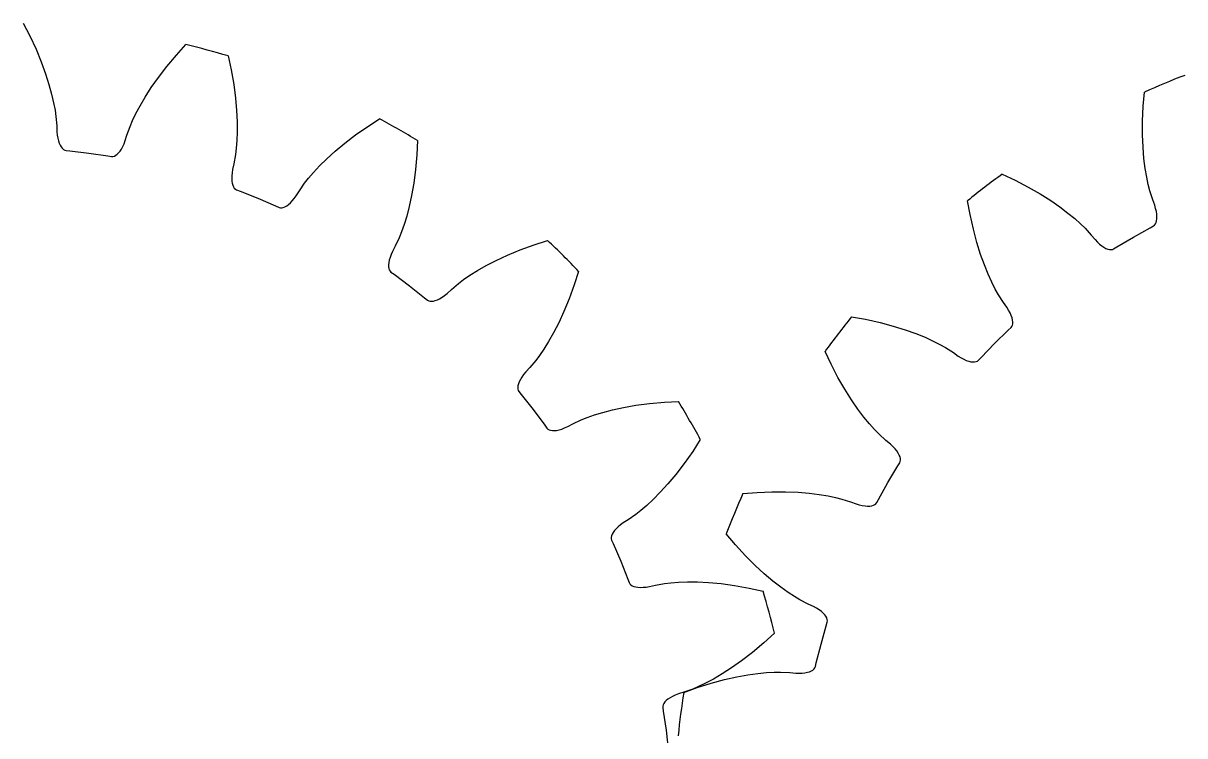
# Model space of a CAD drawing. Extents: x -19.5 to 55.4, y -19.5 to 19.5.
# Drawn here: x 0.54 to 29.04, y 2.01 to 19.49 of the extents above; entities that cross this region are included whole.
import ezdxf

# ---------------------------------------------------------------- set-up
doc = ezdxf.new("R2010")
doc.units = 0

msp = doc.modelspace()

# ---------------------------------------------------------------- linework, layer by layer
at = {"layer": 'layer0'}
for p, q in [((28.016, 17.458), (28.045, 17.804)), ((28, 17.092), (28.016, 17.458)), ((28, 16.757), (28, 17.092)), ((28.013, 16.451), (28, 16.757)), ((28.035, 16.176), (28.013, 16.451)), ((28.066, 15.931), (28.035, 16.176)), ((24.559, 15.791), (24.873, 15.643)), ((28.102, 15.717), (28.066, 15.931)), ((28.141, 15.534), (28.102, 15.717)), ((24.873, 15.643), (25.197, 15.474)), ((25.197, 15.474), (25.488, 15.306)), ((28.18, 15.38), (28.141, 15.534)), ((23.77, 14.797), (23.708, 15.138)), ((25.488, 15.306), (25.747, 15.143)), ((25.747, 15.143), (25.974, 14.986)), ((28.249, 15.164), (28.18, 15.38)), ((28.299, 15.029), (28.249, 15.164)), ((25.974, 14.986), (26.17, 14.837)), ((26.17, 14.837), (26.338, 14.699)), ((28.322, 14.95), (28.299, 15.029)), ((28.339, 14.876), (28.322, 14.95)), ((28.35, 14.809), (28.339, 14.876)), ((23.849, 14.44), (23.77, 14.797)), ((26.338, 14.699), (26.477, 14.573)), ((26.477, 14.573), (26.59, 14.463)), ((28.269, 14.52), (28.295, 14.54)), ((28.295, 14.54), (28.317, 14.568)), ((28.317, 14.568), (28.334, 14.602)), ((28.334, 14.602), (28.346, 14.644)), ((28.346, 14.644), (28.353, 14.692)), ((28.354, 14.747), (28.35, 14.809)), ((28.353, 14.692), (28.354, 14.747)), ((23.936, 14.115), (23.849, 14.44)), ((26.59, 14.463), (26.743, 14.295)), ((26.743, 14.295), (26.835, 14.184)), ((27.775, 14.246), (28.188, 14.477)), ((28.188, 14.477), (28.269, 14.52)), ((24.027, 13.823), (23.936, 14.115)), ((26.835, 14.184), (26.892, 14.124)), ((26.892, 14.124), (26.947, 14.073)), ((26.947, 14.073), (27.001, 14.03)), ((27.001, 14.03), (27.051, 13.995)), ((27.051, 13.995), (27.1, 13.969)), ((27.1, 13.969), (27.145, 13.95)), ((27.29, 13.955), (27.369, 14.004)), ((27.369, 14.004), (27.775, 14.246)), ((24.12, 13.563), (24.027, 13.823)), ((27.145, 13.95), (27.187, 13.94)), ((27.187, 13.94), (27.226, 13.938)), ((27.226, 13.938), (27.26, 13.943)), ((27.26, 13.943), (27.29, 13.955)), ((24.213, 13.335), (24.12, 13.563)), ((24.303, 13.138), (24.213, 13.335)), ((24.388, 12.97), (24.303, 13.138)), ((24.465, 12.832), (24.388, 12.97)), ((24.588, 12.641), (24.465, 12.832)), ((24.671, 12.524), (24.588, 12.641)), ((20.862, 12.292), (21.203, 12.23)), ((24.714, 12.453), (24.671, 12.524)), ((24.75, 12.387), (24.714, 12.453)), ((24.778, 12.324), (24.75, 12.387)), ((24.798, 12.266), (24.778, 12.324)), ((24.811, 12.212), (24.798, 12.266)), ((21.203, 12.23), (21.56, 12.151)), ((21.56, 12.151), (21.885, 12.064)), ((21.885, 12.064), (22.177, 11.973)), ((22.177, 11.973), (22.437, 11.88)), ((24.707, 11.962), (24.775, 12.025)), ((24.775, 12.025), (24.795, 12.051)), ((24.795, 12.051), (24.808, 12.083)), ((24.808, 12.083), (24.816, 12.121)), ((24.817, 12.164), (24.811, 12.212)), ((24.816, 12.121), (24.817, 12.164)), ((22.437, 11.88), (22.665, 11.787)), ((22.665, 11.787), (22.862, 11.697)), ((22.862, 11.697), (23.03, 11.612)), ((24.368, 11.632), (24.707, 11.962)), ((20.357, 11.127), (20.209, 11.441)), ((23.03, 11.612), (23.168, 11.535)), ((23.168, 11.535), (23.359, 11.412)), ((23.359, 11.412), (23.476, 11.329)), ((24.038, 11.293), (24.368, 11.632)), ((20.526, 10.803), (20.357, 11.127)), ((23.476, 11.329), (23.547, 11.286)), ((23.547, 11.286), (23.613, 11.25)), ((23.613, 11.25), (23.676, 11.222)), ((23.676, 11.222), (23.734, 11.202)), ((23.734, 11.202), (23.788, 11.189)), ((23.788, 11.189), (23.836, 11.183)), ((23.836, 11.183), (23.879, 11.184)), ((23.879, 11.184), (23.917, 11.192)), ((23.917, 11.192), (23.949, 11.205)), ((23.949, 11.205), (23.975, 11.225)), ((23.975, 11.225), (24.038, 11.293)), ((20.694, 10.512), (20.526, 10.803)), ((20.857, 10.253), (20.694, 10.512)), ((21.014, 10.026), (20.857, 10.253)), ((21.163, 9.83), (21.014, 10.026)), ((21.301, 9.662), (21.163, 9.83)), ((21.427, 9.523), (21.301, 9.662)), ((21.537, 9.41), (21.427, 9.523)), ((21.705, 9.257), (21.537, 9.41)), ((21.816, 9.165), (21.705, 9.257)), ((21.876, 9.108), (21.816, 9.165)), ((21.927, 9.053), (21.876, 9.108)), ((21.97, 8.999), (21.927, 9.053)), ((22.005, 8.949), (21.97, 8.999)), ((22.031, 8.9), (22.005, 8.949)), ((22.05, 8.855), (22.031, 8.9)), ((22.06, 8.813), (22.05, 8.855)), ((21.754, 8.225), (21.996, 8.631)), ((21.996, 8.631), (22.045, 8.71)), ((22.045, 8.71), (22.057, 8.74)), ((22.057, 8.74), (22.062, 8.774)), ((22.062, 8.774), (22.06, 8.813)), ((18.196, 7.955), (18.542, 7.984)), ((18.542, 7.984), (18.908, 8)), ((18.908, 8), (19.243, 8)), ((19.243, 8), (19.549, 7.987)), ((19.549, 7.987), (19.824, 7.965)), ((21.523, 7.812), (21.754, 8.225)), ((19.824, 7.965), (20.069, 7.934)), ((20.069, 7.934), (20.283, 7.898)), ((20.283, 7.898), (20.466, 7.859)), ((20.466, 7.859), (20.62, 7.82)), ((20.62, 7.82), (20.836, 7.751)), ((20.836, 7.751), (20.971, 7.701)), ((20.971, 7.701), (21.05, 7.678)), ((21.432, 7.683), (21.46, 7.705)), ((21.46, 7.705), (21.48, 7.731)), ((21.48, 7.731), (21.523, 7.812)), ((21.05, 7.678), (21.124, 7.661)), ((21.124, 7.661), (21.191, 7.65)), ((21.191, 7.65), (21.253, 7.646)), ((21.253, 7.646), (21.308, 7.647)), ((21.308, 7.647), (21.356, 7.654)), ((21.356, 7.654), (21.398, 7.666)), ((21.398, 7.666), (21.432, 7.683)), ((18.01, 6.699), (17.786, 6.964)), ((18.257, 6.43), (18.01, 6.699)), ((18.494, 6.192), (18.257, 6.43)), ((18.72, 5.985), (18.494, 6.192)), ((18.93, 5.806), (18.72, 5.985)), ((19.125, 5.655), (18.93, 5.806)), ((19.301, 5.529), (19.125, 5.655)), ((19.459, 5.426), (19.301, 5.529)), ((19.595, 5.346), (19.459, 5.426)), ((19.797, 5.242), (19.595, 5.346)), ((19.927, 5.181), (19.797, 5.242)), ((20, 5.142), (19.927, 5.181)), ((20.064, 5.102), (20, 5.142)), ((20.119, 5.062), (20.064, 5.102)), ((20.166, 5.021), (20.119, 5.062)), ((20.204, 4.982), (20.166, 5.021)), ((20.233, 4.943), (20.204, 4.982)), ((20.254, 4.905), (20.233, 4.943)), ((20.266, 4.868), (20.254, 4.905)), ((20.27, 4.834), (20.266, 4.868)), ((20.111, 4.258), (20.239, 4.713)), ((20.239, 4.713), (20.266, 4.801)), ((20.266, 4.801), (20.27, 4.834)), ((19.995, 3.799), (20.111, 4.258)), ((19.961, 3.679), (19.974, 3.709)), ((19.974, 3.709), (19.995, 3.799)), ((17.744, 3.39), (18.042, 3.457)), ((18.042, 3.457), (18.314, 3.507)), ((18.314, 3.507), (18.558, 3.54)), ((18.558, 3.54), (18.774, 3.561)), ((18.774, 3.561), (18.962, 3.571)), ((18.962, 3.571), (19.12, 3.573)), ((19.12, 3.573), (19.346, 3.562)), ((19.346, 3.562), (19.49, 3.549)), ((19.49, 3.549), (19.572, 3.547)), ((19.572, 3.547), (19.648, 3.55)), ((19.648, 3.55), (19.716, 3.557)), ((19.716, 3.557), (19.776, 3.569)), ((19.776, 3.569), (19.829, 3.584)), ((19.829, 3.584), (19.874, 3.603)), ((19.874, 3.603), (19.911, 3.625)), ((19.911, 3.625), (19.94, 3.651)), ((19.94, 3.651), (19.961, 3.679)), ((16.744, 3.076), (17.07, 3.193)), ((17.07, 3.193), (17.419, 3.303)), ((17.419, 3.303), (17.744, 3.39))]:
    msp.add_line(p, q, dxfattribs=at)
for start, end in [(110.9236, 114.0764), (125.9236, 129.0764), (140.9236, 144.0764), (155.9236, 159.0764), (170.9236, 174.0764)]:
    msp.add_arc((36, 0), 19.5, start, end, dxfattribs=at)
at = {"layer": 'layer1'}
for p, q in [((0.536, 19.493), (0.695, 19.185)), ((0.695, 19.185), (0.85, 18.853)), ((0.85, 18.853), (0.978, 18.543)), ((4.294, 18.711), (4.527, 18.967)), ((0.978, 18.543), (1.084, 18.255)), ((4.059, 18.43), (4.294, 18.711)), ((5.563, 18.69), (5.637, 18.351)), ((1.084, 18.255), (1.168, 17.993)), ((3.854, 18.164), (4.059, 18.43)), ((5.637, 18.351), (5.7, 17.99)), ((1.168, 17.993), (1.233, 17.755)), ((3.678, 17.914), (3.854, 18.164)), ((5.7, 17.99), (5.744, 17.658)), ((1.233, 17.755), (1.282, 17.543)), ((3.404, 17.469), (3.528, 17.682)), ((3.528, 17.682), (3.678, 17.914)), ((1.282, 17.543), (1.317, 17.359)), ((3.302, 17.277), (3.404, 17.469)), ((5.744, 17.658), (5.772, 17.353)), ((1.317, 17.359), (1.339, 17.202)), ((1.339, 17.202), (1.358, 16.976)), ((3.159, 16.963), (3.221, 17.108)), ((3.221, 17.108), (3.302, 17.277)), ((5.772, 17.353), (5.785, 17.077)), ((8.99, 16.962), (9.282, 17.149)), ((1.358, 16.976), (1.364, 16.832)), ((1.364, 16.832), (1.372, 16.75)), ((3.082, 16.749), (3.159, 16.963)), ((5.787, 16.831), (5.779, 16.614)), ((5.785, 17.077), (5.787, 16.831)), ((8.691, 16.752), (8.99, 16.962)), ((1.372, 16.75), (1.385, 16.676)), ((1.385, 16.676), (1.401, 16.609)), ((1.401, 16.609), (1.42, 16.551)), ((1.42, 16.551), (1.443, 16.5)), ((2.978, 16.466), (3.01, 16.534)), ((3.01, 16.534), (3.039, 16.612)), ((3.039, 16.612), (3.082, 16.749)), ((5.779, 16.614), (5.765, 16.426)), ((8.189, 16.351), (8.424, 16.548)), ((8.424, 16.548), (8.691, 16.752)), ((10.211, 16.613), (10.194, 16.267)), ((1.443, 16.5), (1.467, 16.458)), ((1.467, 16.458), (1.494, 16.424)), ((1.494, 16.424), (1.523, 16.399)), ((1.523, 16.399), (1.554, 16.382)), ((1.554, 16.382), (1.586, 16.373)), ((1.586, 16.373), (1.677, 16.364)), ((1.677, 16.364), (2.147, 16.309)), ((2.147, 16.309), (2.615, 16.241)), ((2.773, 16.234), (2.807, 16.252)), ((2.807, 16.252), (2.842, 16.277)), ((2.842, 16.277), (2.877, 16.311)), ((2.877, 16.311), (2.912, 16.354)), ((2.912, 16.354), (2.945, 16.406)), ((2.945, 16.406), (2.978, 16.466)), ((5.746, 16.27), (5.705, 16.046)), ((5.765, 16.426), (5.746, 16.27)), ((7.985, 16.166), (8.189, 16.351)), ((10.194, 16.267), (10.162, 15.902)), ((2.615, 16.241), (2.706, 16.226)), ((2.706, 16.226), (2.739, 16.226)), ((2.739, 16.226), (2.773, 16.234)), ((5.705, 16.046), (5.674, 15.906)), ((7.661, 15.834), (7.809, 15.993)), ((7.809, 15.993), (7.985, 16.166)), ((5.654, 15.749), (5.652, 15.681)), ((5.652, 15.681), (5.656, 15.619)), ((5.661, 15.824), (5.654, 15.749)), ((5.674, 15.906), (5.661, 15.824)), ((7.441, 15.567), (7.539, 15.691)), ((7.539, 15.691), (7.661, 15.834)), ((10.162, 15.902), (10.119, 15.569)), ((5.656, 15.619), (5.664, 15.565)), ((5.664, 15.565), (5.677, 15.518)), ((5.677, 15.518), (5.694, 15.478)), ((5.694, 15.478), (5.716, 15.446)), ((5.716, 15.446), (5.741, 15.422)), ((5.741, 15.422), (5.769, 15.405)), ((5.769, 15.405), (5.856, 15.373)), ((7.312, 15.381), (7.441, 15.567)), ((10.119, 15.569), (10.066, 15.268)), ((5.856, 15.373), (6.295, 15.198)), ((6.295, 15.198), (6.73, 15.011)), ((7.091, 15.084), (7.138, 15.134)), ((7.138, 15.134), (7.186, 15.192)), ((7.186, 15.192), (7.235, 15.259)), ((7.235, 15.259), (7.312, 15.381)), ((10.066, 15.268), (10.008, 14.998)), ((6.73, 15.011), (6.814, 14.973)), ((6.814, 14.973), (6.845, 14.964)), ((6.845, 14.964), (6.88, 14.964)), ((6.88, 14.964), (6.918, 14.971)), ((6.918, 14.971), (6.958, 14.987)), ((6.958, 14.987), (7.001, 15.011)), ((7.001, 15.011), (7.045, 15.043)), ((7.045, 15.043), (7.091, 15.084)), ((10.008, 14.998), (9.946, 14.759)), ((9.882, 14.552), (9.82, 14.375)), ((9.946, 14.759), (9.882, 14.552)), ((9.82, 14.375), (9.761, 14.228)), ((9.664, 14.023), (9.597, 13.895)), ((9.761, 14.228), (9.664, 14.023)), ((12.73, 13.932), (13.074, 14.057)), ((13.074, 14.057), (13.404, 14.163)), ((9.518, 13.683), (9.505, 13.623)), ((9.537, 13.749), (9.518, 13.683)), ((9.564, 13.82), (9.537, 13.749)), ((9.597, 13.895), (9.564, 13.82)), ((12.142, 13.675), (12.42, 13.803)), ((12.42, 13.803), (12.73, 13.932)), ((9.505, 13.623), (9.499, 13.568)), ((9.499, 13.568), (9.5, 13.519)), ((9.5, 13.519), (9.506, 13.477)), ((9.506, 13.477), (9.519, 13.44)), ((9.519, 13.44), (9.537, 13.41)), ((9.537, 13.41), (9.56, 13.387)), ((11.498, 13.312), (11.682, 13.427)), ((11.682, 13.427), (11.897, 13.549)), ((11.897, 13.549), (12.142, 13.675)), ((14.163, 13.404), (14.057, 13.074)), ((9.56, 13.387), (9.635, 13.333)), ((9.635, 13.333), (10.014, 13.051)), ((11.044, 12.964), (11.217, 13.111)), ((11.217, 13.111), (11.343, 13.206)), ((11.343, 13.206), (11.498, 13.312)), ((10.014, 13.051), (10.385, 12.757)), ((10.874, 12.814), (10.938, 12.866)), ((10.938, 12.866), (11.044, 12.964)), ((14.057, 13.074), (13.932, 12.73)), ((10.385, 12.757), (10.457, 12.699)), ((10.457, 12.699), (10.485, 12.683)), ((10.485, 12.683), (10.519, 12.673)), ((10.519, 12.673), (10.557, 12.671)), ((10.557, 12.671), (10.6, 12.675)), ((10.6, 12.675), (10.647, 12.688)), ((10.647, 12.688), (10.699, 12.707)), ((10.699, 12.707), (10.754, 12.735)), ((10.754, 12.735), (10.812, 12.771)), ((10.812, 12.771), (10.874, 12.814)), ((13.932, 12.73), (13.803, 12.42)), ((13.803, 12.42), (13.675, 12.142)), ((13.675, 12.142), (13.549, 11.897)), ((13.549, 11.897), (13.427, 11.682)), ((13.312, 11.498), (13.206, 11.343)), ((13.427, 11.682), (13.312, 11.498)), ((13.111, 11.217), (12.964, 11.044)), ((13.206, 11.343), (13.111, 11.217)), ((12.814, 10.874), (12.771, 10.812)), ((12.866, 10.938), (12.814, 10.874)), ((12.964, 11.044), (12.866, 10.938)), ((12.675, 10.6), (12.671, 10.557)), ((12.671, 10.557), (12.673, 10.519)), ((12.688, 10.647), (12.675, 10.6)), ((12.707, 10.699), (12.688, 10.647)), ((12.735, 10.754), (12.707, 10.699)), ((12.771, 10.812), (12.735, 10.754)), ((12.673, 10.519), (12.683, 10.485)), ((12.683, 10.485), (12.699, 10.457)), ((12.699, 10.457), (12.757, 10.385)), ((12.757, 10.385), (13.051, 10.014)), ((13.051, 10.014), (13.333, 9.635)), ((14.759, 9.946), (14.998, 10.008)), ((14.998, 10.008), (15.268, 10.066)), ((15.268, 10.066), (15.569, 10.119)), ((15.569, 10.119), (15.902, 10.162)), ((15.902, 10.162), (16.267, 10.194)), ((16.267, 10.194), (16.613, 10.211)), ((14.023, 9.664), (14.228, 9.761)), ((14.228, 9.761), (14.375, 9.82)), ((14.375, 9.82), (14.552, 9.882)), ((14.552, 9.882), (14.759, 9.946)), ((13.333, 9.635), (13.387, 9.56)), ((13.387, 9.56), (13.41, 9.537)), ((13.41, 9.537), (13.44, 9.519)), ((13.44, 9.519), (13.477, 9.506)), ((13.477, 9.506), (13.519, 9.5)), ((13.519, 9.5), (13.568, 9.499)), ((13.568, 9.499), (13.623, 9.505)), ((13.623, 9.505), (13.683, 9.518)), ((13.683, 9.518), (13.749, 9.537)), ((13.749, 9.537), (13.82, 9.564)), ((13.82, 9.564), (13.895, 9.597)), ((13.895, 9.597), (14.023, 9.664)), ((17.149, 9.282), (16.962, 8.99)), ((16.962, 8.99), (16.752, 8.691)), ((16.752, 8.691), (16.548, 8.424)), ((16.548, 8.424), (16.351, 8.189)), ((16.166, 7.985), (15.993, 7.809)), ((16.351, 8.189), (16.166, 7.985)), ((15.993, 7.809), (15.834, 7.661)), ((15.567, 7.441), (15.381, 7.312)), ((15.691, 7.539), (15.567, 7.441)), ((15.834, 7.661), (15.691, 7.539)), ((15.134, 7.138), (15.084, 7.091)), ((15.192, 7.186), (15.134, 7.138)), ((15.259, 7.235), (15.192, 7.186)), ((15.381, 7.312), (15.259, 7.235)), ((14.971, 6.918), (14.964, 6.88)), ((14.964, 6.88), (14.964, 6.845)), ((14.964, 6.845), (14.973, 6.814)), ((14.987, 6.958), (14.971, 6.918)), ((15.011, 7.001), (14.987, 6.958)), ((15.043, 7.045), (15.011, 7.001)), ((15.084, 7.091), (15.043, 7.045)), ((14.973, 6.814), (15.011, 6.73)), ((15.011, 6.73), (15.198, 6.295)), ((15.198, 6.295), (15.373, 5.856)), ((15.373, 5.856), (15.405, 5.769)), ((15.405, 5.769), (15.422, 5.741)), ((15.422, 5.741), (15.446, 5.716)), ((15.446, 5.716), (15.478, 5.694)), ((15.906, 5.674), (16.046, 5.705)), ((16.046, 5.705), (16.27, 5.746)), ((16.27, 5.746), (16.426, 5.765)), ((16.426, 5.765), (16.614, 5.779)), ((16.614, 5.779), (16.831, 5.787)), ((16.831, 5.787), (17.077, 5.785)), ((17.077, 5.785), (17.353, 5.772)), ((17.353, 5.772), (17.658, 5.744)), ((17.658, 5.744), (17.99, 5.7)), ((17.99, 5.7), (18.351, 5.637)), ((15.478, 5.694), (15.518, 5.677)), ((15.518, 5.677), (15.565, 5.664)), ((15.565, 5.664), (15.619, 5.656)), ((15.619, 5.656), (15.681, 5.652)), ((15.681, 5.652), (15.749, 5.654)), ((15.749, 5.654), (15.824, 5.661)), ((15.824, 5.661), (15.906, 5.674)), ((18.351, 5.637), (18.69, 5.563)), ((18.711, 4.294), (18.43, 4.059)), ((18.967, 4.527), (18.711, 4.294)), ((18.43, 4.059), (18.164, 3.854)), ((18.164, 3.854), (17.914, 3.678)), ((17.682, 3.528), (17.469, 3.404)), ((17.914, 3.678), (17.682, 3.528)), ((16.963, 3.159), (16.749, 3.082)), ((17.108, 3.221), (16.963, 3.159)), ((17.277, 3.302), (17.108, 3.221)), ((17.469, 3.404), (17.277, 3.302)), ((16.311, 2.877), (16.277, 2.842)), ((16.354, 2.912), (16.311, 2.877)), ((16.406, 2.945), (16.354, 2.912)), ((16.466, 2.978), (16.406, 2.945)), ((16.534, 3.01), (16.466, 2.978)), ((16.612, 3.039), (16.534, 3.01)), ((16.749, 3.082), (16.612, 3.039)), ((16.234, 2.773), (16.226, 2.739)), ((16.226, 2.739), (16.226, 2.706)), ((16.226, 2.706), (16.241, 2.615)), ((16.252, 2.807), (16.234, 2.773)), ((16.241, 2.615), (16.309, 2.147)), ((16.277, 2.842), (16.252, 2.807)), ((16.309, 2.147), (16.364, 1.677))]:
    msp.add_line(p, q, dxfattribs=at)
for start, end in [(73.4236, 76.5764), (58.4236, 61.5764), (43.4236, 46.5764), (28.4236, 31.5764), (13.4236, 16.5764)]:
    msp.add_arc((0, 0), 19.5, start, end, dxfattribs=at)
at = {"layer": 'layer2'}
for p, q in [((28.016, 17.458), (28.045, 17.804)), ((28, 17.092), (28.016, 17.458)), ((28, 16.757), (28, 17.092)), ((28.013, 16.451), (28, 16.757)), ((28.035, 16.176), (28.013, 16.451)), ((28.066, 15.931), (28.035, 16.176)), ((24.559, 15.791), (24.873, 15.643)), ((28.102, 15.717), (28.066, 15.931)), ((28.141, 15.534), (28.102, 15.717)), ((24.873, 15.643), (25.197, 15.474)), ((25.197, 15.474), (25.488, 15.306)), ((28.18, 15.38), (28.141, 15.534)), ((23.77, 14.797), (23.708, 15.138)), ((25.488, 15.306), (25.747, 15.143)), ((25.747, 15.143), (25.974, 14.986)), ((28.249, 15.164), (28.18, 15.38)), ((28.299, 15.029), (28.249, 15.164)), ((25.974, 14.986), (26.17, 14.837)), ((26.17, 14.837), (26.338, 14.699)), ((28.322, 14.95), (28.299, 15.029)), ((28.339, 14.876), (28.322, 14.95)), ((28.35, 14.809), (28.339, 14.876)), ((23.849, 14.44), (23.77, 14.797)), ((26.338, 14.699), (26.477, 14.573)), ((26.477, 14.573), (26.59, 14.463)), ((28.269, 14.52), (28.295, 14.54)), ((28.295, 14.54), (28.317, 14.568)), ((28.317, 14.568), (28.334, 14.602)), ((28.334, 14.602), (28.346, 14.644)), ((28.346, 14.644), (28.353, 14.692)), ((28.354, 14.747), (28.35, 14.809)), ((28.353, 14.692), (28.354, 14.747)), ((23.936, 14.115), (23.849, 14.44)), ((26.59, 14.463), (26.743, 14.295)), ((26.743, 14.295), (26.835, 14.184)), ((27.775, 14.246), (28.188, 14.477)), ((28.188, 14.477), (28.269, 14.52)), ((24.027, 13.823), (23.936, 14.115)), ((26.835, 14.184), (26.892, 14.124)), ((26.892, 14.124), (26.947, 14.073)), ((26.947, 14.073), (27.001, 14.03)), ((27.001, 14.03), (27.051, 13.995)), ((27.051, 13.995), (27.1, 13.969)), ((27.1, 13.969), (27.145, 13.95)), ((27.29, 13.955), (27.369, 14.004)), ((27.369, 14.004), (27.775, 14.246)), ((24.12, 13.563), (24.027, 13.823)), ((27.145, 13.95), (27.187, 13.94)), ((27.187, 13.94), (27.226, 13.938)), ((27.226, 13.938), (27.26, 13.943)), ((27.26, 13.943), (27.29, 13.955)), ((24.213, 13.335), (24.12, 13.563)), ((24.303, 13.138), (24.213, 13.335)), ((24.388, 12.97), (24.303, 13.138)), ((24.465, 12.832), (24.388, 12.97)), ((24.588, 12.641), (24.465, 12.832)), ((24.671, 12.524), (24.588, 12.641)), ((20.862, 12.292), (21.203, 12.23)), ((24.714, 12.453), (24.671, 12.524)), ((24.75, 12.387), (24.714, 12.453)), ((24.778, 12.324), (24.75, 12.387)), ((24.798, 12.266), (24.778, 12.324)), ((24.811, 12.212), (24.798, 12.266)), ((21.203, 12.23), (21.56, 12.151)), ((21.56, 12.151), (21.885, 12.064)), ((21.885, 12.064), (22.177, 11.973)), ((22.177, 11.973), (22.437, 11.88)), ((24.707, 11.962), (24.775, 12.025)), ((24.775, 12.025), (24.795, 12.051)), ((24.795, 12.051), (24.808, 12.083)), ((24.808, 12.083), (24.816, 12.121)), ((24.817, 12.164), (24.811, 12.212)), ((24.816, 12.121), (24.817, 12.164)), ((22.437, 11.88), (22.665, 11.787)), ((22.665, 11.787), (22.862, 11.697)), ((22.862, 11.697), (23.03, 11.612)), ((24.368, 11.632), (24.707, 11.962)), ((20.357, 11.127), (20.209, 11.441)), ((23.03, 11.612), (23.168, 11.535)), ((23.168, 11.535), (23.359, 11.412)), ((23.359, 11.412), (23.476, 11.329)), ((24.038, 11.293), (24.368, 11.632)), ((20.526, 10.803), (20.357, 11.127)), ((23.476, 11.329), (23.547, 11.286)), ((23.547, 11.286), (23.613, 11.25)), ((23.613, 11.25), (23.676, 11.222)), ((23.676, 11.222), (23.734, 11.202)), ((23.734, 11.202), (23.788, 11.189)), ((23.788, 11.189), (23.836, 11.183)), ((23.836, 11.183), (23.879, 11.184)), ((23.879, 11.184), (23.917, 11.192)), ((23.917, 11.192), (23.949, 11.205)), ((23.949, 11.205), (23.975, 11.225)), ((23.975, 11.225), (24.038, 11.293)), ((20.694, 10.512), (20.526, 10.803)), ((20.857, 10.253), (20.694, 10.512)), ((21.014, 10.026), (20.857, 10.253)), ((21.163, 9.83), (21.014, 10.026)), ((21.301, 9.662), (21.163, 9.83)), ((21.427, 9.523), (21.301, 9.662)), ((21.537, 9.41), (21.427, 9.523)), ((21.705, 9.257), (21.537, 9.41)), ((21.816, 9.165), (21.705, 9.257)), ((21.876, 9.108), (21.816, 9.165)), ((21.927, 9.053), (21.876, 9.108)), ((21.97, 8.999), (21.927, 9.053)), ((22.005, 8.949), (21.97, 8.999)), ((22.031, 8.9), (22.005, 8.949)), ((22.05, 8.855), (22.031, 8.9)), ((22.06, 8.813), (22.05, 8.855)), ((21.754, 8.225), (21.996, 8.631)), ((21.996, 8.631), (22.045, 8.71)), ((22.045, 8.71), (22.057, 8.74)), ((22.057, 8.74), (22.062, 8.774)), ((22.062, 8.774), (22.06, 8.813)), ((18.196, 7.955), (18.542, 7.984)), ((18.542, 7.984), (18.908, 8)), ((18.908, 8), (19.243, 8)), ((19.243, 8), (19.549, 7.987)), ((19.549, 7.987), (19.824, 7.965)), ((21.523, 7.812), (21.754, 8.225)), ((19.824, 7.965), (20.069, 7.934)), ((20.069, 7.934), (20.283, 7.898)), ((20.283, 7.898), (20.466, 7.859)), ((20.466, 7.859), (20.62, 7.82)), ((20.62, 7.82), (20.836, 7.751)), ((20.836, 7.751), (20.971, 7.701)), ((20.971, 7.701), (21.05, 7.678)), ((21.432, 7.683), (21.46, 7.705)), ((21.46, 7.705), (21.48, 7.731)), ((21.48, 7.731), (21.523, 7.812)), ((21.05, 7.678), (21.124, 7.661)), ((21.124, 7.661), (21.191, 7.65)), ((21.191, 7.65), (21.253, 7.646)), ((21.253, 7.646), (21.308, 7.647)), ((21.308, 7.647), (21.356, 7.654)), ((21.356, 7.654), (21.398, 7.666)), ((21.398, 7.666), (21.432, 7.683)), ((18.01, 6.699), (17.786, 6.964)), ((18.257, 6.43), (18.01, 6.699)), ((18.494, 6.192), (18.257, 6.43)), ((18.72, 5.985), (18.494, 6.192)), ((18.93, 5.806), (18.72, 5.985)), ((19.125, 5.655), (18.93, 5.806)), ((19.301, 5.529), (19.125, 5.655)), ((19.459, 5.426), (19.301, 5.529)), ((19.595, 5.346), (19.459, 5.426)), ((19.797, 5.242), (19.595, 5.346)), ((19.927, 5.181), (19.797, 5.242)), ((20, 5.142), (19.927, 5.181)), ((20.064, 5.102), (20, 5.142)), ((20.119, 5.062), (20.064, 5.102)), ((20.166, 5.021), (20.119, 5.062)), ((20.204, 4.982), (20.166, 5.021)), ((20.233, 4.943), (20.204, 4.982)), ((20.254, 4.905), (20.233, 4.943)), ((20.266, 4.868), (20.254, 4.905)), ((20.27, 4.834), (20.266, 4.868)), ((20.111, 4.258), (20.239, 4.713)), ((20.239, 4.713), (20.266, 4.801)), ((20.266, 4.801), (20.27, 4.834)), ((19.995, 3.799), (20.111, 4.258)), ((19.961, 3.679), (19.974, 3.709)), ((19.974, 3.709), (19.995, 3.799)), ((17.744, 3.39), (18.042, 3.457)), ((18.042, 3.457), (18.314, 3.507)), ((18.314, 3.507), (18.558, 3.54)), ((18.558, 3.54), (18.774, 3.561)), ((18.774, 3.561), (18.962, 3.571)), ((18.962, 3.571), (19.12, 3.573)), ((19.12, 3.573), (19.346, 3.562)), ((19.346, 3.562), (19.49, 3.549)), ((19.49, 3.549), (19.572, 3.547)), ((19.572, 3.547), (19.648, 3.55)), ((19.648, 3.55), (19.716, 3.557)), ((19.716, 3.557), (19.776, 3.569)), ((19.776, 3.569), (19.829, 3.584)), ((19.829, 3.584), (19.874, 3.603)), ((19.874, 3.603), (19.911, 3.625)), ((19.911, 3.625), (19.94, 3.651)), ((19.94, 3.651), (19.961, 3.679)), ((16.744, 3.076), (17.07, 3.193)), ((17.07, 3.193), (17.419, 3.303)), ((17.419, 3.303), (17.744, 3.39))]:
    msp.add_line(p, q, dxfattribs=at)
for start, end in [(110.9236, 114.0764), (125.9236, 129.0764), (140.9236, 144.0764), (155.9236, 159.0764), (170.9236, 174.0764)]:
    msp.add_arc((36, 0), 19.5, start, end, dxfattribs=at)
at = {"layer": 'layer3'}
for p, q in [((0.536, 19.493), (0.695, 19.185)), ((0.695, 19.185), (0.85, 18.853)), ((0.85, 18.853), (0.978, 18.543)), ((4.294, 18.711), (4.527, 18.967)), ((0.978, 18.543), (1.084, 18.255)), ((4.059, 18.43), (4.294, 18.711)), ((5.563, 18.69), (5.637, 18.351)), ((1.084, 18.255), (1.168, 17.993)), ((3.854, 18.164), (4.059, 18.43)), ((5.637, 18.351), (5.7, 17.99)), ((1.168, 17.993), (1.233, 17.755)), ((3.678, 17.914), (3.854, 18.164)), ((5.7, 17.99), (5.744, 17.658)), ((1.233, 17.755), (1.282, 17.543)), ((3.404, 17.469), (3.528, 17.682)), ((3.528, 17.682), (3.678, 17.914)), ((1.282, 17.543), (1.317, 17.359)), ((3.302, 17.277), (3.404, 17.469)), ((5.744, 17.658), (5.772, 17.353)), ((1.317, 17.359), (1.339, 17.202)), ((1.339, 17.202), (1.358, 16.976)), ((3.159, 16.963), (3.221, 17.108)), ((3.221, 17.108), (3.302, 17.277)), ((5.772, 17.353), (5.785, 17.077)), ((8.99, 16.962), (9.282, 17.149)), ((1.358, 16.976), (1.364, 16.832)), ((1.364, 16.832), (1.372, 16.75)), ((3.082, 16.749), (3.159, 16.963)), ((5.787, 16.831), (5.779, 16.614)), ((5.785, 17.077), (5.787, 16.831)), ((8.691, 16.752), (8.99, 16.962)), ((1.372, 16.75), (1.385, 16.676)), ((1.385, 16.676), (1.401, 16.609)), ((1.401, 16.609), (1.42, 16.551)), ((1.42, 16.551), (1.443, 16.5)), ((2.978, 16.466), (3.01, 16.534)), ((3.01, 16.534), (3.039, 16.612)), ((3.039, 16.612), (3.082, 16.749)), ((5.779, 16.614), (5.765, 16.426)), ((8.189, 16.351), (8.424, 16.548)), ((8.424, 16.548), (8.691, 16.752)), ((10.211, 16.613), (10.194, 16.267)), ((1.443, 16.5), (1.467, 16.458)), ((1.467, 16.458), (1.494, 16.424)), ((1.494, 16.424), (1.523, 16.399)), ((1.523, 16.399), (1.554, 16.382)), ((1.554, 16.382), (1.586, 16.373)), ((1.586, 16.373), (1.677, 16.364)), ((1.677, 16.364), (2.147, 16.309)), ((2.147, 16.309), (2.615, 16.241)), ((2.773, 16.234), (2.807, 16.252)), ((2.807, 16.252), (2.842, 16.277)), ((2.842, 16.277), (2.877, 16.311)), ((2.877, 16.311), (2.912, 16.354)), ((2.912, 16.354), (2.945, 16.406)), ((2.945, 16.406), (2.978, 16.466)), ((5.746, 16.27), (5.705, 16.046)), ((5.765, 16.426), (5.746, 16.27)), ((7.985, 16.166), (8.189, 16.351)), ((10.194, 16.267), (10.162, 15.902)), ((2.615, 16.241), (2.706, 16.226)), ((2.706, 16.226), (2.739, 16.226)), ((2.739, 16.226), (2.773, 16.234)), ((5.705, 16.046), (5.674, 15.906)), ((7.661, 15.834), (7.809, 15.993)), ((7.809, 15.993), (7.985, 16.166)), ((5.654, 15.749), (5.652, 15.681)), ((5.652, 15.681), (5.656, 15.619)), ((5.661, 15.824), (5.654, 15.749)), ((5.674, 15.906), (5.661, 15.824)), ((7.441, 15.567), (7.539, 15.691)), ((7.539, 15.691), (7.661, 15.834)), ((10.162, 15.902), (10.119, 15.569)), ((5.656, 15.619), (5.664, 15.565)), ((5.664, 15.565), (5.677, 15.518)), ((5.677, 15.518), (5.694, 15.478)), ((5.694, 15.478), (5.716, 15.446)), ((5.716, 15.446), (5.741, 15.422)), ((5.741, 15.422), (5.769, 15.405)), ((5.769, 15.405), (5.856, 15.373)), ((7.312, 15.381), (7.441, 15.567)), ((10.119, 15.569), (10.066, 15.268)), ((5.856, 15.373), (6.295, 15.198)), ((6.295, 15.198), (6.73, 15.011)), ((7.091, 15.084), (7.138, 15.134)), ((7.138, 15.134), (7.186, 15.192)), ((7.186, 15.192), (7.235, 15.259)), ((7.235, 15.259), (7.312, 15.381)), ((10.066, 15.268), (10.008, 14.998)), ((6.73, 15.011), (6.814, 14.973)), ((6.814, 14.973), (6.845, 14.964)), ((6.845, 14.964), (6.88, 14.964)), ((6.88, 14.964), (6.918, 14.971)), ((6.918, 14.971), (6.958, 14.987)), ((6.958, 14.987), (7.001, 15.011)), ((7.001, 15.011), (7.045, 15.043)), ((7.045, 15.043), (7.091, 15.084)), ((10.008, 14.998), (9.946, 14.759)), ((9.882, 14.552), (9.82, 14.375)), ((9.946, 14.759), (9.882, 14.552)), ((9.82, 14.375), (9.761, 14.228)), ((9.664, 14.023), (9.597, 13.895)), ((9.761, 14.228), (9.664, 14.023)), ((12.73, 13.932), (13.074, 14.057)), ((13.074, 14.057), (13.404, 14.163)), ((9.518, 13.683), (9.505, 13.623)), ((9.537, 13.749), (9.518, 13.683)), ((9.564, 13.82), (9.537, 13.749)), ((9.597, 13.895), (9.564, 13.82)), ((12.142, 13.675), (12.42, 13.803)), ((12.42, 13.803), (12.73, 13.932)), ((9.505, 13.623), (9.499, 13.568)), ((9.499, 13.568), (9.5, 13.519)), ((9.5, 13.519), (9.506, 13.477)), ((9.506, 13.477), (9.519, 13.44)), ((9.519, 13.44), (9.537, 13.41)), ((9.537, 13.41), (9.56, 13.387)), ((11.498, 13.312), (11.682, 13.427)), ((11.682, 13.427), (11.897, 13.549)), ((11.897, 13.549), (12.142, 13.675)), ((14.163, 13.404), (14.057, 13.074)), ((9.56, 13.387), (9.635, 13.333)), ((9.635, 13.333), (10.014, 13.051)), ((11.044, 12.964), (11.217, 13.111)), ((11.217, 13.111), (11.343, 13.206)), ((11.343, 13.206), (11.498, 13.312)), ((10.014, 13.051), (10.385, 12.757)), ((10.874, 12.814), (10.938, 12.866)), ((10.938, 12.866), (11.044, 12.964)), ((14.057, 13.074), (13.932, 12.73)), ((10.385, 12.757), (10.457, 12.699)), ((10.457, 12.699), (10.485, 12.683)), ((10.485, 12.683), (10.519, 12.673)), ((10.519, 12.673), (10.557, 12.671)), ((10.557, 12.671), (10.6, 12.675)), ((10.6, 12.675), (10.647, 12.688)), ((10.647, 12.688), (10.699, 12.707)), ((10.699, 12.707), (10.754, 12.735)), ((10.754, 12.735), (10.812, 12.771)), ((10.812, 12.771), (10.874, 12.814)), ((13.932, 12.73), (13.803, 12.42)), ((13.803, 12.42), (13.675, 12.142)), ((13.675, 12.142), (13.549, 11.897)), ((13.549, 11.897), (13.427, 11.682)), ((13.312, 11.498), (13.206, 11.343)), ((13.427, 11.682), (13.312, 11.498)), ((13.111, 11.217), (12.964, 11.044)), ((13.206, 11.343), (13.111, 11.217)), ((12.814, 10.874), (12.771, 10.812)), ((12.866, 10.938), (12.814, 10.874)), ((12.964, 11.044), (12.866, 10.938)), ((12.675, 10.6), (12.671, 10.557)), ((12.671, 10.557), (12.673, 10.519)), ((12.688, 10.647), (12.675, 10.6)), ((12.707, 10.699), (12.688, 10.647)), ((12.735, 10.754), (12.707, 10.699)), ((12.771, 10.812), (12.735, 10.754)), ((12.673, 10.519), (12.683, 10.485)), ((12.683, 10.485), (12.699, 10.457)), ((12.699, 10.457), (12.757, 10.385)), ((12.757, 10.385), (13.051, 10.014)), ((13.051, 10.014), (13.333, 9.635)), ((14.759, 9.946), (14.998, 10.008)), ((14.998, 10.008), (15.268, 10.066)), ((15.268, 10.066), (15.569, 10.119)), ((15.569, 10.119), (15.902, 10.162)), ((15.902, 10.162), (16.267, 10.194)), ((16.267, 10.194), (16.613, 10.211)), ((14.023, 9.664), (14.228, 9.761)), ((14.228, 9.761), (14.375, 9.82)), ((14.375, 9.82), (14.552, 9.882)), ((14.552, 9.882), (14.759, 9.946)), ((13.333, 9.635), (13.387, 9.56)), ((13.387, 9.56), (13.41, 9.537)), ((13.41, 9.537), (13.44, 9.519)), ((13.44, 9.519), (13.477, 9.506)), ((13.477, 9.506), (13.519, 9.5)), ((13.519, 9.5), (13.568, 9.499)), ((13.568, 9.499), (13.623, 9.505)), ((13.623, 9.505), (13.683, 9.518)), ((13.683, 9.518), (13.749, 9.537)), ((13.749, 9.537), (13.82, 9.564)), ((13.82, 9.564), (13.895, 9.597)), ((13.895, 9.597), (14.023, 9.664)), ((17.149, 9.282), (16.962, 8.99)), ((16.962, 8.99), (16.752, 8.691)), ((16.752, 8.691), (16.548, 8.424)), ((16.548, 8.424), (16.351, 8.189)), ((16.166, 7.985), (15.993, 7.809)), ((16.351, 8.189), (16.166, 7.985)), ((15.993, 7.809), (15.834, 7.661)), ((15.567, 7.441), (15.381, 7.312)), ((15.691, 7.539), (15.567, 7.441)), ((15.834, 7.661), (15.691, 7.539)), ((15.134, 7.138), (15.084, 7.091)), ((15.192, 7.186), (15.134, 7.138)), ((15.259, 7.235), (15.192, 7.186)), ((15.381, 7.312), (15.259, 7.235)), ((14.971, 6.918), (14.964, 6.88)), ((14.964, 6.88), (14.964, 6.845)), ((14.964, 6.845), (14.973, 6.814)), ((14.987, 6.958), (14.971, 6.918)), ((15.011, 7.001), (14.987, 6.958)), ((15.043, 7.045), (15.011, 7.001)), ((15.084, 7.091), (15.043, 7.045)), ((14.973, 6.814), (15.011, 6.73)), ((15.011, 6.73), (15.198, 6.295)), ((15.198, 6.295), (15.373, 5.856)), ((15.373, 5.856), (15.405, 5.769)), ((15.405, 5.769), (15.422, 5.741)), ((15.422, 5.741), (15.446, 5.716)), ((15.446, 5.716), (15.478, 5.694)), ((15.906, 5.674), (16.046, 5.705)), ((16.046, 5.705), (16.27, 5.746)), ((16.27, 5.746), (16.426, 5.765)), ((16.426, 5.765), (16.614, 5.779)), ((16.614, 5.779), (16.831, 5.787)), ((16.831, 5.787), (17.077, 5.785)), ((17.077, 5.785), (17.353, 5.772)), ((17.353, 5.772), (17.658, 5.744)), ((17.658, 5.744), (17.99, 5.7)), ((17.99, 5.7), (18.351, 5.637)), ((15.478, 5.694), (15.518, 5.677)), ((15.518, 5.677), (15.565, 5.664)), ((15.565, 5.664), (15.619, 5.656)), ((15.619, 5.656), (15.681, 5.652)), ((15.681, 5.652), (15.749, 5.654)), ((15.749, 5.654), (15.824, 5.661)), ((15.824, 5.661), (15.906, 5.674)), ((18.351, 5.637), (18.69, 5.563)), ((18.711, 4.294), (18.43, 4.059)), ((18.967, 4.527), (18.711, 4.294)), ((18.43, 4.059), (18.164, 3.854)), ((18.164, 3.854), (17.914, 3.678)), ((17.682, 3.528), (17.469, 3.404)), ((17.914, 3.678), (17.682, 3.528)), ((16.963, 3.159), (16.749, 3.082)), ((17.108, 3.221), (16.963, 3.159)), ((17.277, 3.302), (17.108, 3.221)), ((17.469, 3.404), (17.277, 3.302)), ((16.311, 2.877), (16.277, 2.842)), ((16.354, 2.912), (16.311, 2.877)), ((16.406, 2.945), (16.354, 2.912)), ((16.466, 2.978), (16.406, 2.945)), ((16.534, 3.01), (16.466, 2.978)), ((16.612, 3.039), (16.534, 3.01)), ((16.749, 3.082), (16.612, 3.039)), ((16.234, 2.773), (16.226, 2.739)), ((16.226, 2.739), (16.226, 2.706)), ((16.226, 2.706), (16.241, 2.615)), ((16.252, 2.807), (16.234, 2.773)), ((16.241, 2.615), (16.309, 2.147)), ((16.277, 2.842), (16.252, 2.807)), ((16.309, 2.147), (16.364, 1.677))]:
    msp.add_line(p, q, dxfattribs=at)
for start, end in [(73.4236, 76.5764), (58.4236, 61.5764), (43.4236, 46.5764), (28.4236, 31.5764), (13.4236, 16.5764)]:
    msp.add_arc((0, 0), 19.5, start, end, dxfattribs=at)

doc.saveas('drawing.dxf')
